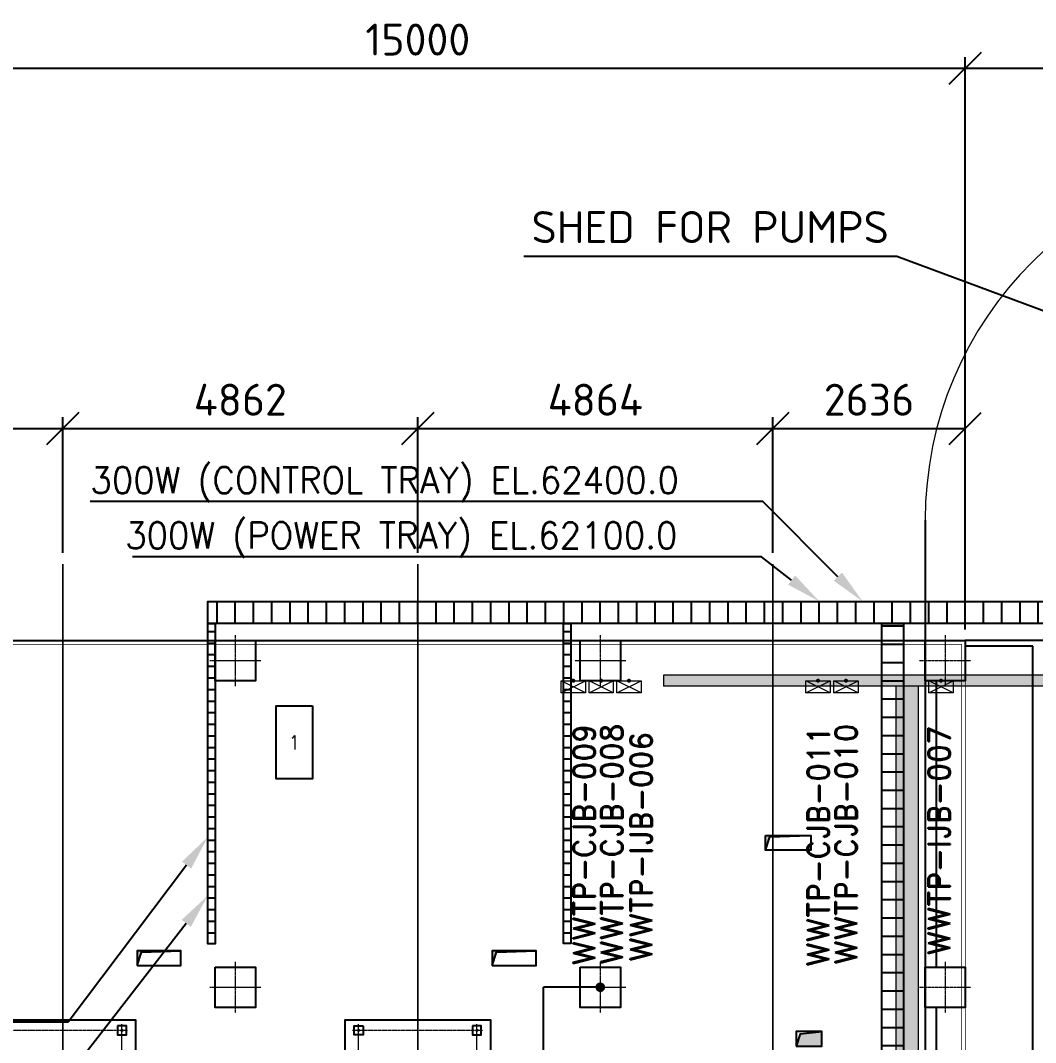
# Model space of a CAD drawing. Header units: inches. Extents: x 8618018 to 8935006, y 2431589 to 2567223.
# Drawn here: x 8630188 to 8644094, y 2500282 to 2514286 of the extents above; entities that cross this region are included whole.
import ezdxf
from ezdxf import colors
from ezdxf.entities.mleader import LeaderData, LeaderLine
from ezdxf.enums import TextEntityAlignment as Align
from ezdxf.math import Vec2, Vec3

# ---------------------------------------------------------------- set-up
doc = ezdxf.new("R2010")
doc.units = ezdxf.units.IN
doc.header["$MEASUREMENT"] = 0
doc.linetypes.add('CENTER', pattern=[2, 1.25, -0.25, 0.25, -0.25])
doc.linetypes.add('PHANTOM', pattern=[2.5, 1.25, -0.25, 0.25, -0.25, 0.25, -0.25])
doc.layers.get('Defpoints').update_dxf_attribs({"color": 252})
for name, color, linetype in [('CCT', 4, 'Continuous'), ('Civil', 252, 'Continuous'), ('ELECTRICAL BOX', 30, 'Continuous'), ('LAY-ROAD CARREGE WAY', 252, 'Continuous'), ('MOTOR LOCATION', 3, 'Continuous'), ('SKID', 252, 'Continuous')]:
    doc.layers.add(name, color=color, linetype=linetype)
for name, color, linetype, lineweight in [('CL', 252, 'CENTER', 5), ('DIM', 252, 'Continuous', 13), ('EQP01', 94, 'Continuous', 5), ('ICT', 6, 'Continuous', 13), ('PCT', 2, 'Continuous', 15)]:
    doc.layers.add(name, color=color, linetype=linetype, lineweight=lineweight)
doc.styles.add('DIM1', font='romant.shx', dxfattribs={"width": 0.8})
doc.styles.add('ISOCPEUR', font='isocpeur.ttf')
doc.styles.add('r-30', font='romans.shx')
doc.styles.add('ROMAND', font='romand')
doc.styles.get("Standard").update_dxf_attribs({"font": 'arial.ttf'})
doc.dimstyles.new('DIM', dxfattribs={"dimscale": 175, "dimtxt": 2.5, "dimasz": 2.5, "dimexe": 0.875, "dimexo": 0.875, "dimgap": 1, "dimtad": 1, "dimdec": 0, "dimzin": 9, "dimdsep": 46, "dimtxsty": 'ISOCPEUR', "dimblk": 'OBLIQUE', "dimcen": 0.09, "dimclrd": 256, "dimclre": 256, "dimclrt": 252, "dimadec": 0, "dimazin": 0, "dimtfac": 1, "dimtdec": 0, "dimtmove": 0, "dimatfit": 3, "dimfxl": 1, "dimtfill": 1, "dimtolj": 1, "dimtzin": 0, "dimarcsym": 0})
pattern_1 = [(360, (9123192.67, 2043634.22), (1e-13, 158.75), [])]
pattern_2 = [(360, (-11194176.33, -42255009.81), (9e-14, 250), [])]
pattern_3 = [(270, (-36158619.35, 22342489.5), (250, -7e-14), [])]
pattern_4 = [(360, (9128064.9, 2043634.23), (1e-13, 158.75), [])]

# ---------------------------------------------------------------- blocks, each defined once
blk = doc.blocks.new('COL1')
at = {"layer": 'Civil'}
blk.add_lwpolyline([(-275, 275), (275, 275), (275, -275), (-275, -275)], close=True, dxfattribs=at)
at = {"layer": 'CL', "ltscale": 0.25}
for p, q in [((0, 350), (0, -350)), ((-350, 0), (350, 0))]:
    blk.add_line(p, q, dxfattribs=at)
blk = doc.blocks.new('FILTER PRESS TOP FP-11001A-B')
at = {"layer": 'Civil'}
h = blk.add_hatch(color=256, dxfattribs=at)
h.dxf.hatch_style = 1
h.paths.add_polyline_path([(7500, 1000), (0, 1000), (7013, 840), (7235, 0), (7500, 0)])
h.paths.add_polyline_path([(7500, 0), (7235, 0), (7500, -1000)])
for points in [[(-700, -1000), (0, -1000), (0, 1000), (-700, 1000)], [(0, 1000), (7500, 1000), (7500, -1000), (0, -1000)], [(7500, 1000), (7500, -1000), (8200, -1000), (8200, 1000)], [(7600, 750), (7720, 750), (7720, 870), (7600, 870)], [(8120, 750), (8000, 750), (8000, 870), (8120, 870)], [(-570, 725), (-420, 725), (-420, 575), (-570, 575)], [(-570, -725), (-420, -725), (-420, -575), (-570, -575)], [(7600, -750), (7720, -750), (7720, -870), (7600, -870)], [(8120, -750), (8000, -750), (8000, -870), (8120, -870)]]:
    blk.add_lwpolyline(points, close=True, dxfattribs=at)
blk.add_lwpolyline([(0, 1000), (7013, 840), (7500, -1000)], dxfattribs=at)
for centre, radius in [((7660, 810), 10), ((8060, 810), 10), ((-495, 650), 12), ((-495, -650), 12), ((7660, -810), 10), ((8060, -810), 10)]:
    blk.add_circle(centre, radius, dxfattribs=at)
at = {"layer": 'CL', "ltscale": 0.2}
for p, q in [((7660, 892), (7660, 728)), ((8060, -728), (8060, -892))]:
    blk.add_line(p, q, dxfattribs=at)
at = {"layer": 'CL', "ltscale": 1.2}
for p, q in [((8060, 892), (8060, -728)), ((7660, 728), (7660, -892))]:
    blk.add_line(p, q, dxfattribs=at)
at = {"layer": 'CL'}
blk.add_line((-495, -744), (-495, 744), dxfattribs=at)
at = {"layer": 'CL', "ltscale": 0.5}
for p, q in [((7573, 810), (8147, 810)), ((7573, -810), (8147, -810))]:
    blk.add_line(p, q, dxfattribs=at)
at = {"layer": 'CL', "ltscale": 0.12}
for p, q in [((-582, 650), (-408, 650)), ((-582, -650), (-408, -650))]:
    blk.add_line(p, q, dxfattribs=at)
at = {"layer": 'CL', "ltscale": 1.6}
blk.add_line((-820, 0), (8449, 0), dxfattribs=at)
blk = doc.blocks.new('_Oblique')
at = {"color": 0, "linetype": 'ByBlock', "lineweight": -2}
blk.add_line((-0.5, -0.5), (0.5, 0.5), dxfattribs=at)
blk = doc.blocks.new('A$C6627c7d3')
at = {"layer": 'Civil'}
blk.add_lwpolyline([(-2180, -1825), (-1830, -1825), (-1830, -1625), (-2180, -1625)], close=True, dxfattribs=at)
blk = doc.blocks.new('A$Ce0588e49')
at = {"layer": 'Civil'}
h = blk.add_hatch(color=256, dxfattribs=at)
h.dxf.hatch_style = 1
h.paths.add_polyline_path([(12127, 11059), (12127, 10859), (12187, 11039), (12727, 11059)])
h = blk.add_hatch(color=256, dxfattribs=at)
h.dxf.hatch_style = 1
h.paths.add_polyline_path([(3517, 9479), (3517, 9279), (3577, 9459), (4117, 9479)])
h = blk.add_hatch(color=256, dxfattribs=at)
h.dxf.hatch_style = 1
h.paths.add_polyline_path([(8382, 9479), (8382, 9279), (8442, 9459), (8982, 9479)])
h = blk.add_hatch(color=256, dxfattribs=at)
h.dxf.hatch_style = 1
h.paths.add_polyline_path([(12897, 8174), (12897, 8374), (12604, 8343), (12550, 8174)])
h = blk.add_hatch(color=256, dxfattribs=at)
h.dxf.hatch_style = 1
h.paths.add_polyline_path([(1595, -583), (1595, -683), (1620, -683), (1634, -622), (1695, -607), (1695, -583)])
h.paths.add_polyline_path([(1595, -683), (1595, -783), (1620, -683)])
h.paths.add_polyline_path([(1695, -583), (1695, -607), (1795, -583)])
h = blk.add_hatch(color=256, dxfattribs=at)
h.dxf.hatch_style = 1
h.paths.add_polyline_path([(3065, -583), (3065, -683), (3090, -683), (3104, -622), (3165, -607), (3165, -583)])
h.paths.add_polyline_path([(3065, -683), (3065, -783), (3090, -683)])
h.paths.add_polyline_path([(3165, -583), (3165, -607), (3265, -583)])
h = blk.add_hatch(color=256, dxfattribs=at)
h.dxf.hatch_style = 1
h.paths.add_polyline_path([(6596, -583), (6596, -683), (6621, -683), (6636, -622), (6696, -607), (6696, -583)])
h.paths.add_polyline_path([(6596, -683), (6596, -783), (6621, -683)])
h.paths.add_polyline_path([(6696, -583), (6696, -607), (6796, -583)])
h = blk.add_hatch(color=256, dxfattribs=at)
h.dxf.hatch_style = 1
h.paths.add_polyline_path([(8067, -583), (8067, -683), (8092, -683), (8107, -622), (8167, -607), (8167, -583)])
h.paths.add_polyline_path([(8067, -683), (8067, -783), (8092, -683)])
h.paths.add_polyline_path([(8167, -583), (8167, -607), (8267, -583)])
h = blk.add_hatch(color=256, dxfattribs=at)
h.dxf.hatch_style = 1
h.paths.add_polyline_path([(2225, -782), (2225, -882), (2250, -882), (2265, -822), (2325, -807), (2325, -782)])
h.paths.add_polyline_path([(2225, -882), (2225, -982), (2250, -882)])
h.paths.add_polyline_path([(2325, -782), (2325, -807), (2425, -782)])
h = blk.add_hatch(color=256, dxfattribs=at)
h.dxf.hatch_style = 1
h.paths.add_polyline_path([(7438, -782), (7438, -882), (7462, -882), (7477, -822), (7538, -807), (7538, -782)])
h.paths.add_polyline_path([(7438, -882), (7438, -982), (7462, -882)])
h.paths.add_polyline_path([(7538, -782), (7538, -807), (7638, -782)])
h = blk.add_hatch(color=256, dxfattribs=at)
h.dxf.hatch_style = 1
h.paths.add_polyline_path([(6621, -950), (6621, -1025), (6635, -1025), (6645, -974), (6696, -964), (6696, -950)])
h.paths.add_polyline_path([(6696, -950), (6696, -964), (6771, -950)])
h.paths.add_polyline_path([(6621, -1025), (6621, -1100), (6635, -1025)])
h = blk.add_hatch(color=256, dxfattribs=at)
h.dxf.hatch_style = 1
h.paths.add_polyline_path([(5982, -1660), (6357, -1660), (6357, -1472), (6316, -1472), (6304, -1581)])
h.paths.add_polyline_path([(6316, -1472), (6357, -1472), (6357, -1097)])
h = blk.add_hatch(color=256, dxfattribs=at)
h.dxf.hatch_style = 1
h.paths.add_polyline_path([(1118, -1288), (1118, -1475), (1159, -1475), (1186, -1356), (1305, -1330), (1305, -1288)])
h.paths.add_polyline_path([(1118, -1475), (1118, -1663), (1159, -1475)])
h.paths.add_polyline_path([(1305, -1288), (1305, -1330), (1493, -1288)])
h = blk.add_hatch(color=256, dxfattribs=at)
h.dxf.hatch_style = 1
h.paths.add_polyline_path([(3137, -1475), (3137, -1663), (3214, -1475)])
h.paths.add_polyline_path([(3137, -1288), (3137, -1475), (3214, -1475), (3261, -1359), (3882, -1288)])
h = blk.add_hatch(color=256, dxfattribs=at)
h.dxf.hatch_style = 1
h.paths.add_polyline_path([(8370, -1288), (8370, -1475), (8412, -1475), (8439, -1356), (8557, -1330), (8557, -1288)])
h.paths.add_polyline_path([(8370, -1475), (8370, -1663), (8412, -1475)])
h.paths.add_polyline_path([(8557, -1288), (8557, -1330), (8745, -1288)])
for p, q in [((6357, -1100), (5982, -1100)), ((5982, -1100), (5982, -1660)), ((6357, -1660), (6357, -1100)), ((3882, -1288), (3137, -1288)), ((3137, -1288), (3137, -1663)), ((3882, -1663), (3882, -1288)), ((3137, -1663), (3882, -1663)), ((5982, -1660), (6357, -1660))]:
    blk.add_line(p, q, dxfattribs=at)
for points in [[(12127, 11059), (12748, 11059), (12748, 10859), (12127, 10859)], [(3517, 9279), (4117, 9279), (4117, 9479), (3517, 9479)], [(8382, 9279), (8982, 9279), (8982, 9479), (8382, 9479)], [(1595, -783), (1795, -783), (1795, -583), (1595, -583)], [(3065, -783), (3265, -783), (3265, -583), (3065, -583)], [(6596, -783), (6796, -783), (6796, -583), (6596, -583)], [(8067, -783), (8267, -783), (8267, -583), (8067, -583)], [(2225, -982), (2425, -982), (2425, -782), (2225, -782)], [(7438, -982), (7638, -982), (7638, -782), (7438, -782)], [(6621, -1100), (6771, -1100), (6771, -950), (6621, -950)], [(1118, -1663), (1493, -1663), (1493, -1288), (1118, -1288)], [(8370, -1663), (8745, -1663), (8745, -1288), (8370, -1288)]]:
    blk.add_lwpolyline(points, close=True, dxfattribs=at)
for points in [[(12127, 10859), (12187, 11039), (12727, 11059)], [(3517, 9279), (3577, 9459), (4117, 9479)], [(8382, 9279), (8442, 9459), (8982, 9479)], [(12550, 8174), (12604, 8343), (12897, 8374)], [(1595, -783), (1634, -622), (1795, -583)], [(3065, -783), (3104, -622), (3265, -583)], [(6596, -783), (6636, -622), (6796, -583)], [(8067, -783), (8107, -622), (8267, -583)], [(2225, -982), (2265, -822), (2425, -782)], [(7438, -982), (7477, -822), (7638, -782)], [(6621, -1100), (6645, -974), (6771, -950)], [(5982, -1660), (6304, -1581), (6357, -1100)], [(1118, -1663), (1186, -1356), (1493, -1288)], [(3137, -1663), (3261, -1359), (3882, -1288)], [(8370, -1663), (8439, -1356), (8745, -1288)]]:
    blk.add_lwpolyline(points, dxfattribs=at)
blk.add_blockref('A$C6627c7d3', (14728, 9999))
blk = doc.blocks.new('*D240')
at = {"layer": 'Defpoints', "color": 0, "transparency": 16777216}
for p in [(15050, 42290), (50, 34450), (15050, 34450)]:
    blk.add_point(p, dxfattribs=at)
at = {"layer": 'DIM', "lineweight": -2, "transparency": 16777216}
for p, q in [((50, 34603), (50, 42443)), ((15050, 34603), (15050, 42443)), ((50, 42290), (15050, 42290))]:
    blk.add_line(p, q, dxfattribs=at)
at = {"layer": 'DIM', "lineweight": -2, "transparency": 16777216, "xscale": 437.5, "yscale": 437.5, "zscale": 437.5, "rotation": 180}
blk.add_blockref('_Oblique', (50, 42290), dxfattribs=at)
at = {"layer": 'DIM', "lineweight": -2, "transparency": 16777216, "xscale": 437.5, "yscale": 437.5, "zscale": 437.5}
blk.add_blockref('_Oblique', (15050, 42290), dxfattribs=at)
at = {"layer": 'DIM', "color": 252, "transparency": 16777216, "insert": (7550, 42684), "char_height": 437.5, "attachment_point": 5, "style": 'ISOCPEUR', "bg_fill": 3, "box_fill_scale": 1.1, "bg_fill_color": 256, "bg_fill_true_color": 13158600, "bg_fill_transparency": 0}
blk.add_mtext('\\A1;15000', dxfattribs=at)
blk = doc.blocks.new('*D243')
at = {"layer": 'Defpoints', "color": 0, "transparency": 16777216}
for p in [(2688, 37356), (50, 36604), (2688, 35500)]:
    blk.add_point(p, dxfattribs=at)
at = {"layer": 'DIM', "lineweight": -2, "transparency": 16777216}
for p, q in [((50, 36757), (50, 37509)), ((2688, 35653), (2688, 37509)), ((50, 37356), (2688, 37356))]:
    blk.add_line(p, q, dxfattribs=at)
at = {"layer": 'DIM', "lineweight": -2, "transparency": 16777216, "xscale": 437.5, "yscale": 437.5, "zscale": 437.5, "rotation": 180}
blk.add_blockref('_Oblique', (50, 37356), dxfattribs=at)
at = {"layer": 'DIM', "lineweight": -2, "transparency": 16777216, "xscale": 437.5, "yscale": 437.5, "zscale": 437.5}
blk.add_blockref('_Oblique', (2688, 37356), dxfattribs=at)
at = {"layer": 'DIM', "color": 252, "transparency": 16777216, "insert": (1369, 37750), "char_height": 437.5, "attachment_point": 5, "style": 'ISOCPEUR', "bg_fill": 3, "box_fill_scale": 1.1, "bg_fill_color": 256, "bg_fill_true_color": 13158600, "bg_fill_transparency": 0}
blk.add_mtext('\\A1;2638', dxfattribs=at)
blk = doc.blocks.new('*D244')
at = {"layer": 'Defpoints', "color": 0, "transparency": 16777216}
for p in [(7550, 37356), (2688, 35500), (7550, 35500)]:
    blk.add_point(p, dxfattribs=at)
at = {"layer": 'DIM', "lineweight": -2, "transparency": 16777216}
for p, q in [((2688, 35653), (2688, 37509)), ((7550, 35653), (7550, 37509)), ((2688, 37356), (7550, 37356))]:
    blk.add_line(p, q, dxfattribs=at)
at = {"layer": 'DIM', "lineweight": -2, "transparency": 16777216, "xscale": 437.5, "yscale": 437.5, "zscale": 437.5, "rotation": 180}
blk.add_blockref('_Oblique', (2688, 37356), dxfattribs=at)
at = {"layer": 'DIM', "lineweight": -2, "transparency": 16777216, "xscale": 437.5, "yscale": 437.5, "zscale": 437.5}
blk.add_blockref('_Oblique', (7550, 37356), dxfattribs=at)
at = {"layer": 'DIM', "color": 252, "transparency": 16777216, "insert": (5119, 37750), "char_height": 437.5, "attachment_point": 5, "style": 'ISOCPEUR', "bg_fill": 3, "box_fill_scale": 1.1, "bg_fill_color": 256, "bg_fill_true_color": 13158600, "bg_fill_transparency": 0}
blk.add_mtext('\\A1;4862', dxfattribs=at)
blk = doc.blocks.new('*D245')
at = {"layer": 'Defpoints', "color": 0, "transparency": 16777216}
for p in [(12414, 37356), (7550, 35500), (12414, 35500)]:
    blk.add_point(p, dxfattribs=at)
at = {"layer": 'DIM', "lineweight": -2, "transparency": 16777216}
for p, q in [((7550, 35653), (7550, 37509)), ((12414, 35653), (12414, 37509)), ((7550, 37356), (12414, 37356))]:
    blk.add_line(p, q, dxfattribs=at)
at = {"layer": 'DIM', "lineweight": -2, "transparency": 16777216, "xscale": 437.5, "yscale": 437.5, "zscale": 437.5, "rotation": 180}
blk.add_blockref('_Oblique', (7550, 37356), dxfattribs=at)
at = {"layer": 'DIM', "lineweight": -2, "transparency": 16777216, "xscale": 437.5, "yscale": 437.5, "zscale": 437.5}
blk.add_blockref('_Oblique', (12414, 37356), dxfattribs=at)
at = {"layer": 'DIM', "color": 252, "transparency": 16777216, "insert": (9982, 37750), "char_height": 437.5, "attachment_point": 5, "style": 'ISOCPEUR', "bg_fill": 3, "box_fill_scale": 1.1, "bg_fill_color": 256, "bg_fill_true_color": 13158600, "bg_fill_transparency": 0}
blk.add_mtext('\\A1;4864', dxfattribs=at)
blk = doc.blocks.new('*D246')
at = {"layer": 'Defpoints', "color": 0, "transparency": 16777216}
for p in [(21050, 42290), (21050, 39515), (15050, 34450)]:
    blk.add_point(p, dxfattribs=at)
at = {"layer": 'DIM', "lineweight": -2, "transparency": 16777216}
for p, q in [((15050, 34603), (15050, 42443)), ((21050, 39669), (21050, 42443)), ((15050, 42290), (21050, 42290))]:
    blk.add_line(p, q, dxfattribs=at)
at = {"layer": 'DIM', "lineweight": -2, "transparency": 16777216, "xscale": 437.5, "yscale": 437.5, "zscale": 437.5, "rotation": 180}
blk.add_blockref('_Oblique', (15050, 42290), dxfattribs=at)
at = {"layer": 'DIM', "lineweight": -2, "transparency": 16777216, "xscale": 437.5, "yscale": 437.5, "zscale": 437.5}
blk.add_blockref('_Oblique', (21050, 42290), dxfattribs=at)
at = {"layer": 'DIM', "color": 252, "transparency": 16777216, "insert": (18050, 42684), "char_height": 437.5, "attachment_point": 5, "style": 'ISOCPEUR', "bg_fill": 3, "box_fill_scale": 1.1, "bg_fill_color": 256, "bg_fill_true_color": 13158600, "bg_fill_transparency": 0}
blk.add_mtext('\\A1;6000', dxfattribs=at)
blk = doc.blocks.new('*D257')
at = {"layer": 'Defpoints', "color": 0, "transparency": 16777216}
for p in [(15050, 37356), (12414, 35500), (15050, 34450)]:
    blk.add_point(p, dxfattribs=at)
at = {"layer": 'DIM', "lineweight": -2, "transparency": 16777216}
for p, q in [((12414, 35653), (12414, 37509)), ((15050, 34603), (15050, 37509)), ((12414, 37356), (15050, 37356))]:
    blk.add_line(p, q, dxfattribs=at)
at = {"layer": 'DIM', "lineweight": -2, "transparency": 16777216, "xscale": 437.5, "yscale": 437.5, "zscale": 437.5, "rotation": 180}
blk.add_blockref('_Oblique', (12414, 37356), dxfattribs=at)
at = {"layer": 'DIM', "lineweight": -2, "transparency": 16777216, "xscale": 437.5, "yscale": 437.5, "zscale": 437.5}
blk.add_blockref('_Oblique', (15050, 37356), dxfattribs=at)
at = {"layer": 'DIM', "color": 252, "transparency": 16777216, "insert": (13732, 37750), "char_height": 437.5, "attachment_point": 5, "style": 'ISOCPEUR', "bg_fill": 3, "box_fill_scale": 1.1, "bg_fill_color": 256, "bg_fill_true_color": 13158600, "bg_fill_transparency": 0}
blk.add_mtext('\\A1;2636', dxfattribs=at)
blk = doc.blocks.new('LPNO')
at = {"layer": 'ELECTRICAL BOX', "color": 7, "lineweight": 0}
for p, q in [((25.6, 21.4), (3.9, -21.4)), ((25.6, -21.4), (3.9, 21.4))]:
    blk.add_line(p, q, dxfattribs=at)
blk.add_lwpolyline([(3.9, -21.4), (3.9, 21.4), (25.6, 21.4), (25.6, -21.4)], close=True, dxfattribs=at)
at = {"layer": 'ELECTRICAL BOX', "color": 7, "lineweight": 0, "const_width": 3.59}
blk.add_lwpolyline([(3.9, 1.8, 1), (3.9, -1.8, 1)], format="xyb", close=True, dxfattribs=at)
at = {"layer": 'ELECTRICAL BOX', "style": 'DIM1', "width": 0.8}
blk.add_attdef('LPNO', (36.8, 20.2), '', height=32, dxfattribs=at)
blk = doc.blocks.new('GA CRM')
at = {"color": 252, "linetype": 'PHANTOM', "ltscale": 2, "const_width": 20}
for points in [[(2688, 14225.4), (2688, 35500)], [(7550, 14225.4), (7550, 35500)], [(12414, 14225.4), (12414, 35500)]]:
    blk.add_lwpolyline(points, dxfattribs=at)
at = {"layer": 'Civil'}
for p, q in [((50, 34450), (14500, 34450)), ((24450, 34450), (15050, 34450)), ((14650, 33900), (14650, 29975))]:
    blk.add_line(p, q, dxfattribs=at)
blk.add_lwpolyline([(14650, 29425), (14650, 25475)], dxfattribs=at)
at = {"layer": 'DIM'}
blk.add_arc((19500, 36100.2), 5000, 90, 180, dxfattribs=at)
at = {"layer": 'LAY-ROAD CARREGE WAY', "color": 252}
blk.add_line((14500, 36100.2), (14500, 3560), dxfattribs=at)
for points in [[(15975, 34375), (15050, 34375)], [(15975, 21125), (15975, 34375)]]:
    blk.add_lwpolyline(points, dxfattribs=at)
at = {"layer": 'SKID', "const_width": 10}
for points in [[(50, 17500), (50, 34450), (14500, 34450)], [(15050, 34450), (15050, 23025)], [(50, 17500), (100, 17500), (100, 34400), (15000, 34400)], [(15000, 34400), (15000, 23025)]]:
    blk.add_lwpolyline(points, dxfattribs=at)
blk.add_blockref('A$Ce0588e49', (187.5, 20720.6))
at = {"layer": 'Civil'}
for p in [(5050, 34175), (10050, 34175), (14775, 34175), (5050, 29700), (10050, 29700), (14775, 29700)]:
    blk.add_blockref('COL1', p, dxfattribs=at)
at = {"layer": 'EQP01', "rotation": 90.00000000000001}
for p in [(2688, 21050), (7550, 21050)]:
    blk.add_blockref('FILTER PRESS TOP FP-11001A-B', p, dxfattribs=at)
at = {"layer": 'DIM'}
for points in [[(10050, 25200), (9272.2, 25200), (9272.2, 29700)], [(10050, 29700), (9272.2, 29700)]]:
    blk.add_leader(points, dimstyle='DIM', override={"dimasz": 3, "dimgap": 1, "dimtad": 0, "dimldrblk": 'DotSmall'}, dxfattribs=at)
dim = blk.add_linear_dim(base=(15050, 42289.8), p1=(50, 34450), p2=(15050, 34450), dimstyle='DIM', dxfattribs=at)
dim.commit()
dim.dimension.update_dxf_attribs({"geometry": '*D240', "text_midpoint": (7550, 42683.6)})
at = {"layer": 'DIM', "color": 252, "style": 'ISOCPEUR'}
blk.add_text('SHED FOR PUMPS', height=437.5, dxfattribs=at).set_placement((9108.3, 39896.3))
at = {"layer": 'DIM'}
for base, p1, p2, picture, middle in [((21050.1, 42289.8), (15050, 34450), (21050.1, 39515.4), '*D246', (18050, 42683.6)), ((2688, 37356.2), (50, 36603.5), (2688, 35500), '*D243', (1369, 37750))]:
    dim = blk.add_linear_dim(base=base, p1=p1, p2=p2, dimstyle='DIM', dxfattribs=at)
    dim.commit()
    dim.dimension.update_dxf_attribs({"geometry": picture, "text_midpoint": middle})
dim = blk.add_linear_dim(base=(7550, 37356.2), p1=(2688, 35500), p2=(7550, 35500), dimstyle='DIM', dxfattribs=at)
dim.commit()
dim.dimension.update_dxf_attribs({"geometry": '*D244', "text_midpoint": (5119, 37750)})
dim = blk.add_linear_dim(base=(12414, 37356.2), p1=(7550, 35500), p2=(12414, 35500), dimstyle='DIM', dxfattribs=at)
dim.commit()
dim.dimension.update_dxf_attribs({"geometry": '*D245', "text_midpoint": (9982, 37750)})
dim = blk.add_linear_dim(base=(15050, 37356.2), p1=(12414, 35500), p2=(15050, 34450), dimstyle='DIM', override={"dimarcsym": 1}, dxfattribs=at)
dim.commit()
dim.dimension.update_dxf_attribs({"geometry": '*D257', "text_midpoint": (13732, 37750)})
blk.add_leader([(19150.1, 37840), (14113, 39710.8), (9003.9, 39710.8)], dimstyle='DIM', override={"dimgap": 1, "dimtad": 0}, dxfattribs=at)

msp = doc.modelspace()

# ---------------------------------------------------------------- block references
at = {"color": 252}
msp.add_blockref('GA CRM', (8628081, 2471340), dxfattribs=at)

# ---------------------------------------------------------------- next in the draw order: hatches: boundary and pattern name
at = {"layer": 'CCT'}
h = msp.add_hatch(dxfattribs=at)
h.set_pattern_fill('ANSI31', color=256, scale=2000, angle=225, style=0)
h.set_pattern_definition(pattern_3)
h.paths.add_polyline_path([(8632753.5, 2506325.5), (8632753.5, 2506025.5), (8652004.5, 2506025.5), (8652004.5, 2506325.5)])
h = msp.add_hatch(dxfattribs=at)
h.set_pattern_fill('ANSI31', color=256, scale=50, angle=675, style=0)
h.set_pattern_definition(pattern_1)
h.paths.add_polyline_path([(8632853.5, 2506025.5), (8632753.8, 2506025.5), (8632753.8, 2501635.2), (8632853.8, 2501635.2)])
h = msp.add_hatch(dxfattribs=at)
h.set_pattern_fill('ANSI31', color=256, scale=50, angle=675, style=0)
h.set_pattern_definition(pattern_4)
h.paths.add_polyline_path([(8637725.8, 2506025.5), (8637626, 2506025.5), (8637625.9, 2501640), (8637725.9, 2501640)])
h = msp.add_hatch(dxfattribs=at)
h.set_pattern_fill('ANSI31', color=256, scale=2000, angle=315, style=0)
h.set_pattern_definition(pattern_2)
h.paths.add_polyline_path([(8642287.3, 2506025.5), (8641987.3, 2506025.5), (8641987.6, 2491908.7), (8642287.6, 2491908.7)])
at = {"layer": 'ICT'}
h = msp.add_hatch(dxfattribs=at)
h.set_pattern_fill('HEX', color=256, scale=450, angle=100, style=0)
h.paths.add_polyline_path([(8652763.2, 2491508.7), (8652163.2, 2491508.7), (8652163.2, 2472790), (8652763.2, 2472790)])
h.paths.add_polyline_path([(8652163.2, 2491508.7), (8642884.4, 2491508.7), (8642884.4, 2491208.7), (8652163.2, 2491208.7)])
h.paths.add_polyline_path([(8642484.4, 2505164), (8642184.4, 2505164), (8642184.4, 2491909), (8642484.4, 2491909)])
h.paths.add_polyline_path([(8646564, 2505314), (8638996.3, 2505314), (8638996.3, 2505164), (8646564, 2505164)])
at = {"layer": 'PCT'}
h = msp.add_hatch(dxfattribs=at)
h.set_pattern_fill('ANSI31', color=256, scale=2000, angle=225, style=0)
h.set_pattern_definition(pattern_3)
h.paths.add_polyline_path([(8632753.5, 2506325.5), (8632753.5, 2506025.5), (8652004.5, 2506025.5), (8652004.5, 2506325.5)])
h = msp.add_hatch(dxfattribs=at)
h.set_pattern_fill('ANSI31', color=256, scale=50, angle=675, style=0)
h.set_pattern_definition(pattern_1)
h.paths.add_polyline_path([(8632853.5, 2506025.5), (8632753.8, 2506025.5), (8632753.8, 2501635.2), (8632853.8, 2501635.2)])
h = msp.add_hatch(dxfattribs=at)
h.set_pattern_fill('ANSI31', color=256, scale=50, angle=675, style=0)
h.set_pattern_definition(pattern_4)
h.paths.add_polyline_path([(8637725.8, 2506025.5), (8637626, 2506025.5), (8637625.9, 2501640), (8637725.9, 2501640)])
h = msp.add_hatch(dxfattribs=at)
h.set_pattern_fill('ANSI31', color=256, scale=2000, angle=315, style=0)
h.set_pattern_definition(pattern_2)
h.paths.add_polyline_path([(8642287.3, 2506025.5), (8641987.3, 2506025.5), (8641987.6, 2491908.7), (8642287.6, 2491908.7)])

# ---------------------------------------------------------------- next in the draw order: linework, layer by layer
msp.add_line((8638996.3, 2505164), (8638996.3, 2505164))
at = {"color": 3}
msp.add_lwpolyline([(8634190.5, 2504893.7), (8634190.5, 2503893.7), (8633690.5, 2503893.7), (8633690.5, 2504893.7)], close=True, dxfattribs=at)
at = {"layer": 'CCT'}
for points in [[(8652004.5, 2506025.5), (8632753.5, 2506025.5), (8632753.5, 2506325.5), (8652004.5, 2506325.5)], [(8632753.5, 2506025.5), (8632853.5, 2506025.5), (8632853.7, 2501635.2), (8632753.7, 2501635.2)], [(8642286.8, 2506025.5), (8642287.7, 2491908.7), (8641987.7, 2491908.7), (8641986.8, 2506025.5)]]:
    msp.add_lwpolyline(points, close=True, dxfattribs=at)
at = {"layer": 'CCT', "elevation": 67350}
msp.add_lwpolyline([(8637625.8, 2506025.5), (8637725.8, 2506025.5), (8637725.9, 2501640), (8637625.9, 2501640)], close=True, dxfattribs=at)
at = {"layer": 'ICT'}
for p, q in [((8646564, 2505314), (8638996.3, 2505314)), ((8638996.3, 2505314), (8638996.3, 2505164)), ((8646564, 2505164), (8638996.3, 2505164)), ((8642184.4, 2491909), (8642184.4, 2505164)), ((8642484.4, 2505164), (8642484.4, 2491909))]:
    msp.add_line(p, q, dxfattribs=at)
at = {"layer": 'PCT'}
for points in [[(8652004.5, 2506025.5), (8632753.5, 2506025.5), (8632753.5, 2506325.5), (8652004.5, 2506325.5)], [(8632753.5, 2506025.5), (8632853.5, 2506025.5), (8632853.7, 2501635.2), (8632753.7, 2501635.2)], [(8642286.8, 2506025.5), (8642287.7, 2491908.7), (8641987.7, 2491908.7), (8641986.8, 2506025.5)]]:
    msp.add_lwpolyline(points, close=True, dxfattribs=at)
at = {"layer": 'PCT', "elevation": 67350}
msp.add_lwpolyline([(8637625.8, 2506025.5), (8637725.8, 2506025.5), (8637725.9, 2501640), (8637625.9, 2501640)], close=True, dxfattribs=at)

# ---------------------------------------------------------------- next in the draw order: block references
at = {"layer": 'MOTOR LOCATION'}
ref = msp.add_blockref('LPNO', (8637761.6, 2505270.5), dxfattribs=dict(at, xscale=7.742672857553146, yscale=7.742672857553146, zscale=7.742672857553146, rotation=269.9999999999999))
ref.add_attrib('LPNO', 'WWTP-CJB-009', (8638060.5, 2501342), dxfattribs={"layer": 'ELECTRICAL BOX', "height": 300, "rotation": 90, "style": 'ROMAND'})
ref = msp.add_blockref('LPNO', (8638142.9, 2505270.5), dxfattribs=dict(at, xscale=7.742672857553146, yscale=7.742672857553146, zscale=7.742672857553146, rotation=269.9999999999999))
ref.add_attrib('LPNO', 'WWTP-CJB-008', (8638439.4, 2501349.5), dxfattribs={"layer": 'ELECTRICAL BOX', "height": 300, "rotation": 90, "style": 'ROMAND'})
ref = msp.add_blockref('LPNO', (8638524.1, 2505270.5), dxfattribs=dict(at, xscale=7.742672857553146, yscale=7.742672857553146, zscale=7.742672857553146, rotation=269.9999999999999))
ref.add_attrib('LPNO', 'WWTP-IJB-006', (8638841.3, 2501389), dxfattribs={"layer": 'ELECTRICAL BOX', "height": 300, "rotation": 90, "style": 'ROMAND'})
ref = msp.add_blockref('LPNO', (8641114.6, 2505270.5), dxfattribs=dict(at, xscale=7.742672857553146, yscale=7.742672857553146, zscale=7.742672857553146, rotation=269.9999999999999))
ref.add_attrib('LPNO', 'WWTP-CJB-011', (8641266.7, 2501322.5), dxfattribs={"layer": 'ELECTRICAL BOX', "height": 300, "rotation": 90, "style": 'ROMAND'})
ref = msp.add_blockref('LPNO', (8641495.8, 2505270.5), dxfattribs=dict(at, xscale=7.742672857553146, yscale=7.742672857553146, zscale=7.742672857553146, rotation=269.9999999999999))
ref.add_attrib('LPNO', 'WWTP-CJB-010', (8641647.9, 2501348.5), dxfattribs={"layer": 'ELECTRICAL BOX', "height": 300, "rotation": 90, "style": 'ROMAND'})
ref = msp.add_blockref('LPNO', (8642799.1, 2505270.5), dxfattribs=dict(at, xscale=7.742672857553146, yscale=7.742672857553146, zscale=7.742672857553146, rotation=269.9999999999999))
ref.add_attrib('LPNO', 'WWTP-IJB-007', (8642923.2, 2501477), dxfattribs={"layer": 'ELECTRICAL BOX', "height": 300, "rotation": 90, "style": 'ROMAND'})

# ---------------------------------------------------------------- next in the draw order: texts
at = {"layer": 'CCT', "lineweight": 0, "style": 'r-30', "width": 0.95}
msp.add_text('300W (CONTROL TRAY) EL.62400.0', height=360, dxfattribs=at).set_placement((8631147, 2507807.9, 67399.4))
at = {"layer": 'PCT', "lineweight": 0, "style": 'r-30', "width": 0.95}
msp.add_text('300W (POWER TRAY) EL.62100.0', height=360, dxfattribs=at).set_placement((8631623.8, 2507050, 67399.4))
at = {"layer": 'PCT', "color": 2, "style": 'r-30', "width": 0.95}
msp.add_text('1', height=195, dxfattribs=at).set_placement((8633940.5, 2504393.7), align=Align.MIDDLE_CENTER)

# ---------------------------------------------------------------- next in the draw order: leaders
at = {"layer": 'CCT', "lineweight": 0}
ml = msp.add_multileader_mtext('Standard', dxfattribs=at)
ml.set_content('', color=256)
ml.set_leader_properties()
ml.build(insert=Vec2(0, 0))
ml.multileader.update_dxf_attribs({"text_right_attachment_type": 6, "dogleg_length": 1700, "arrow_head_size": 480})
ctx = ml.context
ctx.base_point, ctx.char_height, ctx.arrow_head_size, ctx.landing_gap_size, ctx.plane_origin = Vec3(8631143.5, 2507694.6, 67399.4), 0.432, 480, 0.216, Vec3(8641488, 2504917.9, 67399.4)
ctx.right_attachment = 6
notes = []
notes.append((ctx, [(0, (1, 1, 0), (8640357.8, 2507694.8, 67399.4), (-1, 0), 9213.8, [(0, [(8641725, 2506325.5, 67399.4)], 0, [])])]))
ctx.mtext.insert, ctx.mtext.text_direction, ctx.mtext.rotation, ctx.mtext.flow_direction = Vec3(8631143.7, 2507694.4, 67399.4), Vec3(-1, 0), 3.1415927, 5
ml = msp.add_multileader_mtext('Standard', dxfattribs=at)
ml.set_content('', color=256)
ml.set_leader_properties()
ml.build(insert=Vec2(0, 0))
ml.multileader.update_dxf_attribs({"text_right_attachment_type": 6, "dogleg_length": 1700, "arrow_head_size": 480})
ctx = ml.context
ctx.base_point, ctx.char_height, ctx.arrow_head_size, ctx.landing_gap_size, ctx.plane_origin = Vec3(8624809.7, 2500561.7), 0.432, 480, 0.216, Vec3(8632441.4, 2497785)
ctx.right_attachment = 6
notes.append((ctx, [(0, (1, 1, 0), (8630841.7, 2500562), (-1, 0), 6031.6, [(0, [(8632753.6, 2503097.1)], 0, [])])]))
ctx.mtext.insert, ctx.mtext.text_direction, ctx.mtext.rotation, ctx.mtext.flow_direction = Vec3(8624809.9, 2500561.5), Vec3(-1, 0), 3.1415927, 5
at = {"layer": 'PCT', "lineweight": 0}
ml = msp.add_multileader_mtext('Standard', dxfattribs=at)
ml.set_content('', color=256)
ml.set_leader_properties()
ml.build(insert=Vec2(0, 0))
ml.multileader.update_dxf_attribs({"text_right_attachment_type": 6, "dogleg_length": 5907.3, "arrow_head_size": 480})
ctx = ml.context
ctx.base_point, ctx.char_height, ctx.arrow_head_size, ctx.landing_gap_size, ctx.plane_origin = Vec3(8631712.3, 2506932.1, 67399.4), 9.6, 480, 4.8, Vec3(8641564.3, 2504006.9, 67399.4)
ctx.right_attachment, ctx.text_align_type = 6, 2
notes.append((ctx, [(0, (1, 1, 0), (8640338, 2506936.9, 67399.4), (-1, 0), 8616.1, [(0, [(8641133, 2506325.5, 67399.4)], 0, [])])]))
ctx.mtext.insert, ctx.mtext.text_direction, ctx.mtext.rotation, ctx.mtext.alignment, ctx.mtext.flow_direction = Vec3(8631717.1, 2506927.3, 67399.4), Vec3(-1, 0), 3.1415927, 3, 5
ml = msp.add_multileader_mtext('Standard', dxfattribs=at)
ml.set_content('', color=256)
ml.set_leader_properties()
ml.build(insert=Vec2(0, 0))
ml.multileader.update_dxf_attribs({"text_right_attachment_type": 6, "dogleg_length": 1700, "arrow_head_size": 480})
ctx = ml.context
ctx.base_point, ctx.char_height, ctx.arrow_head_size, ctx.landing_gap_size, ctx.plane_origin = Vec3(8624929.6, 2499828.2), 9.6, 480, 4.8, Vec3(8632441.4, 2497056.1)
ctx.right_attachment, ctx.text_align_type = 6, 2
notes.append((ctx, [(0, (1, 1, 0), (8630846.5, 2499833), (-1, 0), 5907.3, [(0, [(8632753.6, 2502295)], 0, [])])]))
ctx.mtext.insert, ctx.mtext.text_direction, ctx.mtext.rotation, ctx.mtext.alignment, ctx.mtext.flow_direction = Vec3(8624934.4, 2499823.4), Vec3(-1, 0), 3.1415927, 3, 5
for ctx, leaders in notes:
    for number, flags, end, landing, length, lines in leaders:
        leader = LeaderData()
        leader.index, (leader.has_last_leader_line, leader.has_dogleg_vector, leader.attachment_direction) = number, flags
        leader.last_leader_point, leader.dogleg_vector, leader.dogleg_length = Vec3(end), Vec3(landing), length
        for number, points, colour, breaks in lines:
            line = LeaderLine()
            line.index, line.vertices, line.color, line.breaks = number, Vec3.list(points), colors.encode_raw_color(colour), breaks
            leader.lines.append(line)
        ctx.leaders.append(leader)

doc.saveas('drawing.dxf')
